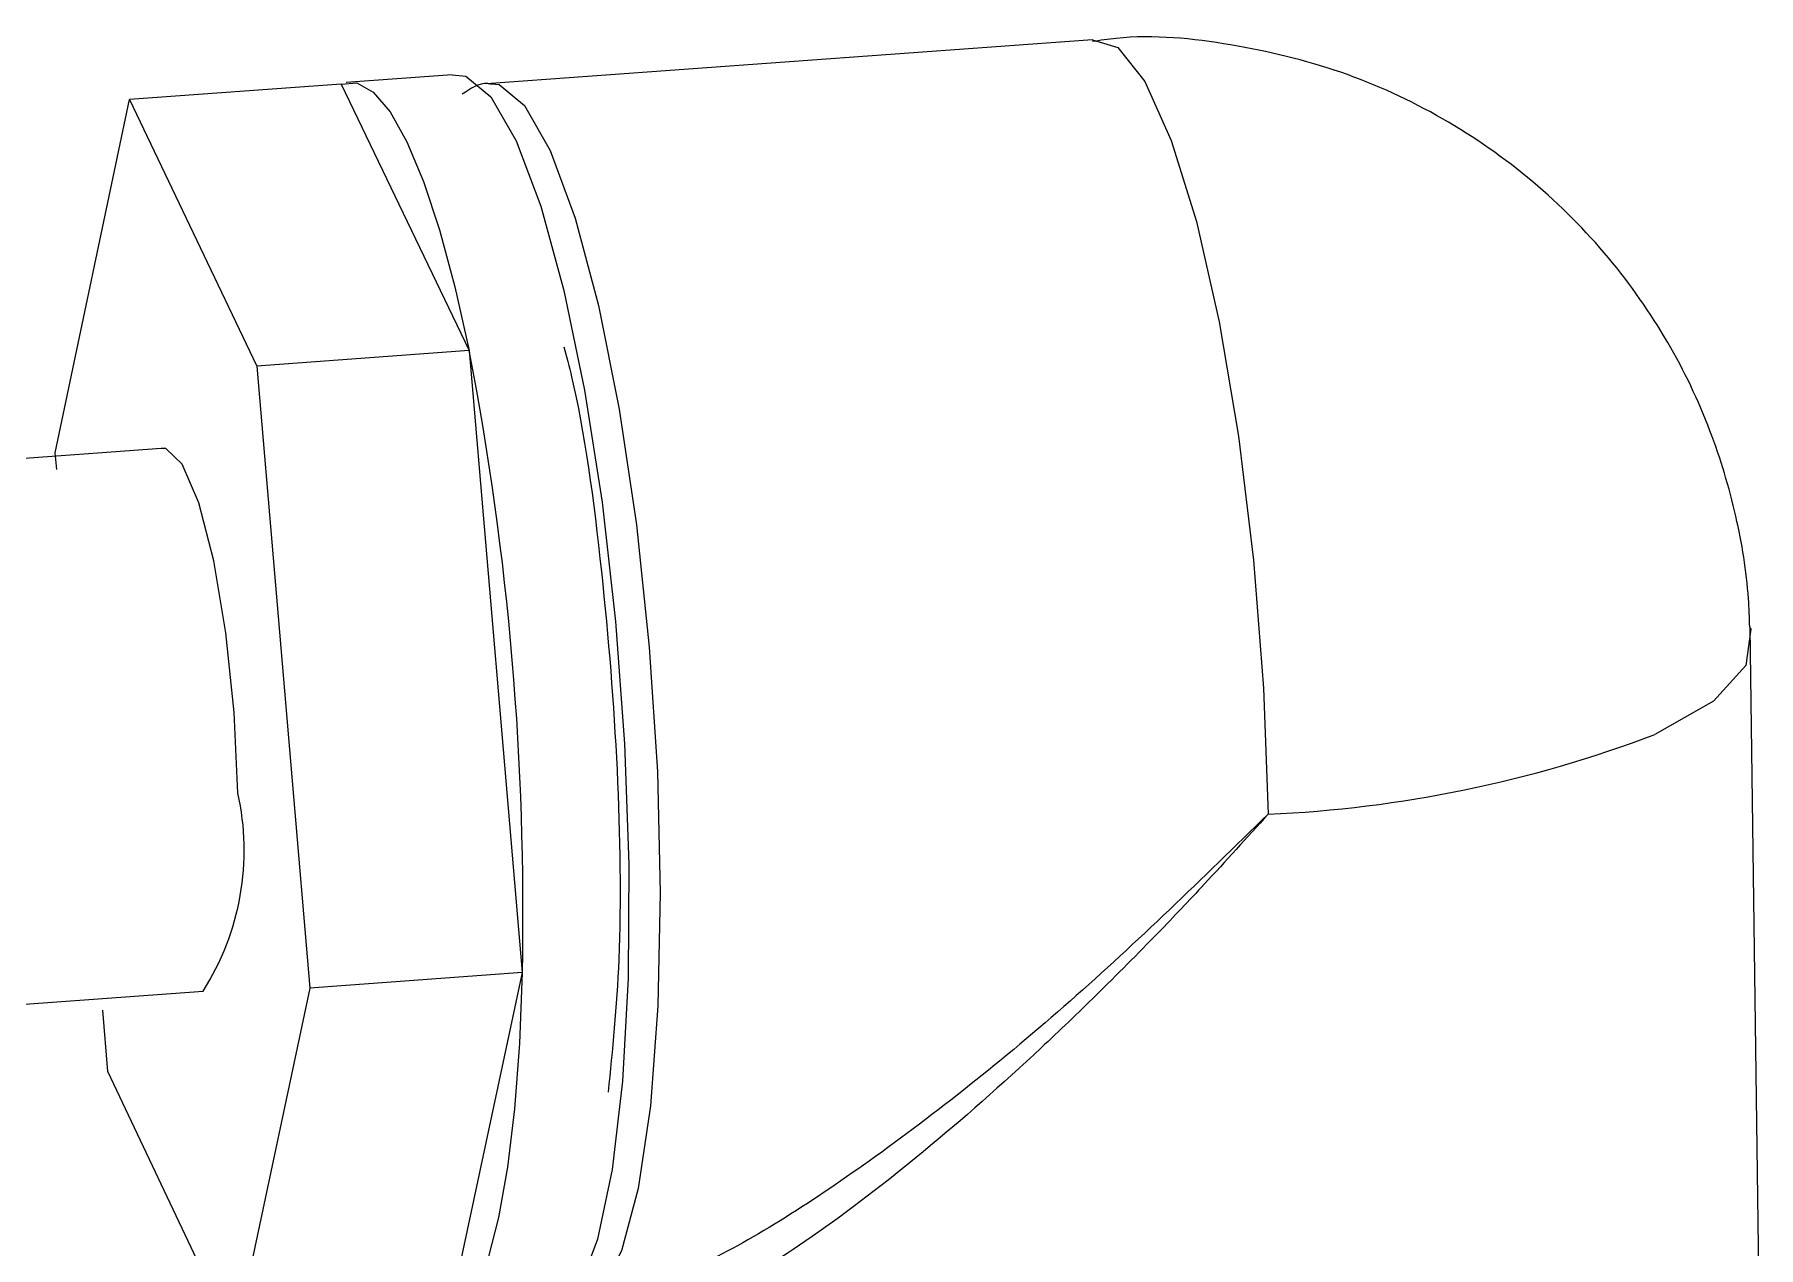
# Model space of a CAD drawing. Header units: millimetres. Extents: x 0 to 279, y 0 to 216.
# Drawn here: x 53.52 to 59.01, y 142.3 to 146.16 of the extents above; entities that cross this region are included whole.
import ezdxf

# ---------------------------------------------------------------- set-up
doc = ezdxf.new("R2010")
doc.units = ezdxf.units.MM

msp = doc.modelspace()

# ---------------------------------------------------------------- linework, layer by layer
at = {"color": 7, "linetype": 'Continuous', "lineweight": 25}
for p, q in [((56.8898, 146.1453), (54.9596, 146.0051)), ((54.4975, 146.0034), (53.8231, 145.9545)), ((54.4975, 146.0034), (54.9053, 145.1552)), ((54.8507, 146.0331), (54.5136, 146.0086)), ((53.5872, 144.8291), (53.8231, 145.9545)), ((53.8231, 145.9545), (54.229, 145.1059)), ((54.9053, 145.1552), (54.229, 145.1059)), ((54.9053, 145.1552), (55.0741, 143.1747)), ((54.229, 145.1059), (54.3977, 143.1248)), ((53.9248, 144.8437), (49.6669, 144.5323)), ((53.5917, 144.7768), (53.5872, 144.8291)), ((59.0096, 142.3005), (58.9831, 144.2735)), ((55.0741, 143.1747), (54.3977, 143.1248)), ((55.0741, 143.1747), (54.8341, 142.0536)), ((49.7997, 142.8006), (54.0579, 143.1152)), ((54.3977, 143.1248), (54.1595, 142.0034)), ((53.7548, 142.8592), (53.7382, 143.0546)), ((54.1595, 142.0034), (53.7548, 142.8592))]:
    msp.add_line(p, q, dxfattribs=at)
at = {"color": 8, "linetype": 'Continuous', "lineweight": 25, "flags": 128}
for points in [[(56.8897, 146.1453), (56.9701, 146.1206), (57.0554, 146.0123), (57.1401, 145.8247), (57.2205, 145.5659), (57.293, 145.2471), (57.3544, 144.8823), (57.4021, 144.4876), (57.4339, 144.0804), (57.4483, 143.6786)], [(54.965, 146.006), (54.9999, 146.0024), (55.0806, 145.9363), (55.1626, 145.7926), (55.2424, 145.577), (55.3168, 145.2985), (55.3827, 144.9685), (55.4373, 144.6007), (55.4783, 144.2105), (55.504, 143.814), (55.5133, 143.4279), (55.5059, 143.0682), (55.482, 142.7498), (55.4428, 142.4861), (55.3897, 142.2877), (55.3252, 142.163), (55.2517, 142.1168), (55.2517, 142.1168)], [(58.9831, 144.2737), (58.9847, 144.2678), (58.9696, 144.152), (58.8662, 144.0384), (58.6791, 143.9322)]]:
    msp.add_lwpolyline(points, dxfattribs=at)
at = {"color": 7, "linetype": 'Continuous', "lineweight": 25, "flags": 128}
for points in [[(54.4975, 146.0034), (54.5476, 146.0078), (54.5997, 145.9784), (54.653, 145.9155), (54.7066, 145.8202), (54.7595, 145.6942), (54.8108, 145.5395), (54.8597, 145.3588), (54.9053, 145.1552)], [(54.8507, 146.0331), (54.8944, 146.0294), (54.9736, 145.9633), (55.0541, 145.8236), (55.1327, 145.6155), (55.2064, 145.3471), (55.2723, 145.0287), (55.3278, 144.6724), (55.3709, 144.2922), (55.3997, 143.9027), (55.4133, 143.5191), (55.411, 143.1562), (55.3931, 142.8281), (55.3601, 142.5475), (55.3134, 142.3251), (55.2547, 142.1695), (55.1865, 142.0865), (55.1558, 142.0742)], [(54.1687, 143.746), (54.157, 144.0022), (54.1305, 144.2563), (54.0917, 144.4858), (54.0439, 144.6701), (53.9915, 144.793), (53.9391, 144.8434), (53.9248, 144.8437)], [(55.0741, 143.1747), (55.0652, 142.9481), (55.0495, 142.7401), (55.0271, 142.5544), (54.9986, 142.394), (54.9644, 142.2618), (54.9252, 142.1599), (54.8815, 142.0901), (54.8341, 142.0536)], [(57.2189, 141.685), (57.5726, 141.7071), (57.9421, 141.7519), (58.2756, 141.8163), (58.5592, 141.8976), (58.7813, 141.9924), (58.933, 142.0969), (59.0081, 142.2066), (59.0096, 142.3005)]]:
    msp.add_lwpolyline(points, dxfattribs=at)
at = {"color": 7, "linetype": 'Continuous', "lineweight": 25}
for centre, radius, start, end in [((45.6458, 143.3683), 9.4304, 358.82403, 10.92309), ((57.275, 147.633), 3.9582, 272.5094, 290.7764), ((53.3526, 143.5643), 0.8361, 327.5132, 12.5514)]:
    msp.add_arc(centre, radius, start, end, dxfattribs=at)
for points, knots in [([(58.9815, 144.2744), (58.9806, 144.3047), (58.9767, 144.4235), (58.9415, 144.6352), (58.8592, 144.911), (58.7253, 145.1903), (58.5368, 145.4598), (58.2954, 145.7025), (58.0075, 145.9035), (57.6817, 146.0535), (57.3298, 146.1366), (57.0597, 146.1648), (56.914, 146.1432), (56.8889, 146.1395)], [0, 0, 0, 0, 0.029043, 0.113732, 0.20455, 0.303858, 0.408901, 0.517977, 0.629824, 0.74364, 0.858987, 0.975722, 1, 1, 1, 1]), ([(54.9763, 146.0038), (54.9722, 146.0045), (54.9391, 146.0103), (54.9092, 145.9898), (54.8831, 145.9718)], [0, 0, 0, 0, 0.124455, 1, 1, 1, 1]), ([(55.2063, 145.1671), (55.2147, 145.136), (55.2656, 144.9474), (55.3303, 144.4641), (55.3825, 143.8204), (55.3913, 143.2208), (55.3609, 142.9277), (55.347, 142.7935)], [0, 0, 0, 0, 0.0512886, 0.3099613, 0.5523882, 0.794815, 1, 1, 1, 1]), ([(57.4483, 143.6786), (57.3809, 143.6038), (57.2654, 143.4758), (57.0826, 143.2836), (56.9091, 143.1089), (56.6594, 142.8695), (56.3539, 142.5994), (56.0017, 142.329), (55.6906, 142.135), (55.4424, 142.0315), (55.2573, 142.0091), (55.1921, 142.0621), (55.1603, 142.0879)], [0, 0, 0, 0, 0.0798118, 0.1366422, 0.2122418, 0.278855, 0.4212882, 0.5584883, 0.6859729, 0.8014992, 0.9031524, 1, 1, 1, 1]), ([(57.4483, 143.6786), (57.2392, 143.4745), (56.8209, 143.0663), (56.1964, 142.5719), (55.6361, 142.212), (55.3722, 142.1467), (55.2517, 142.1168)], [0, 0, 0, 0, 0.2728908, 0.5457528, 0.7923894, 1, 1, 1, 1])]:
    msp.add_open_spline(points, degree=3, knots=knots, dxfattribs=at)

doc.saveas('drawing.dxf')
